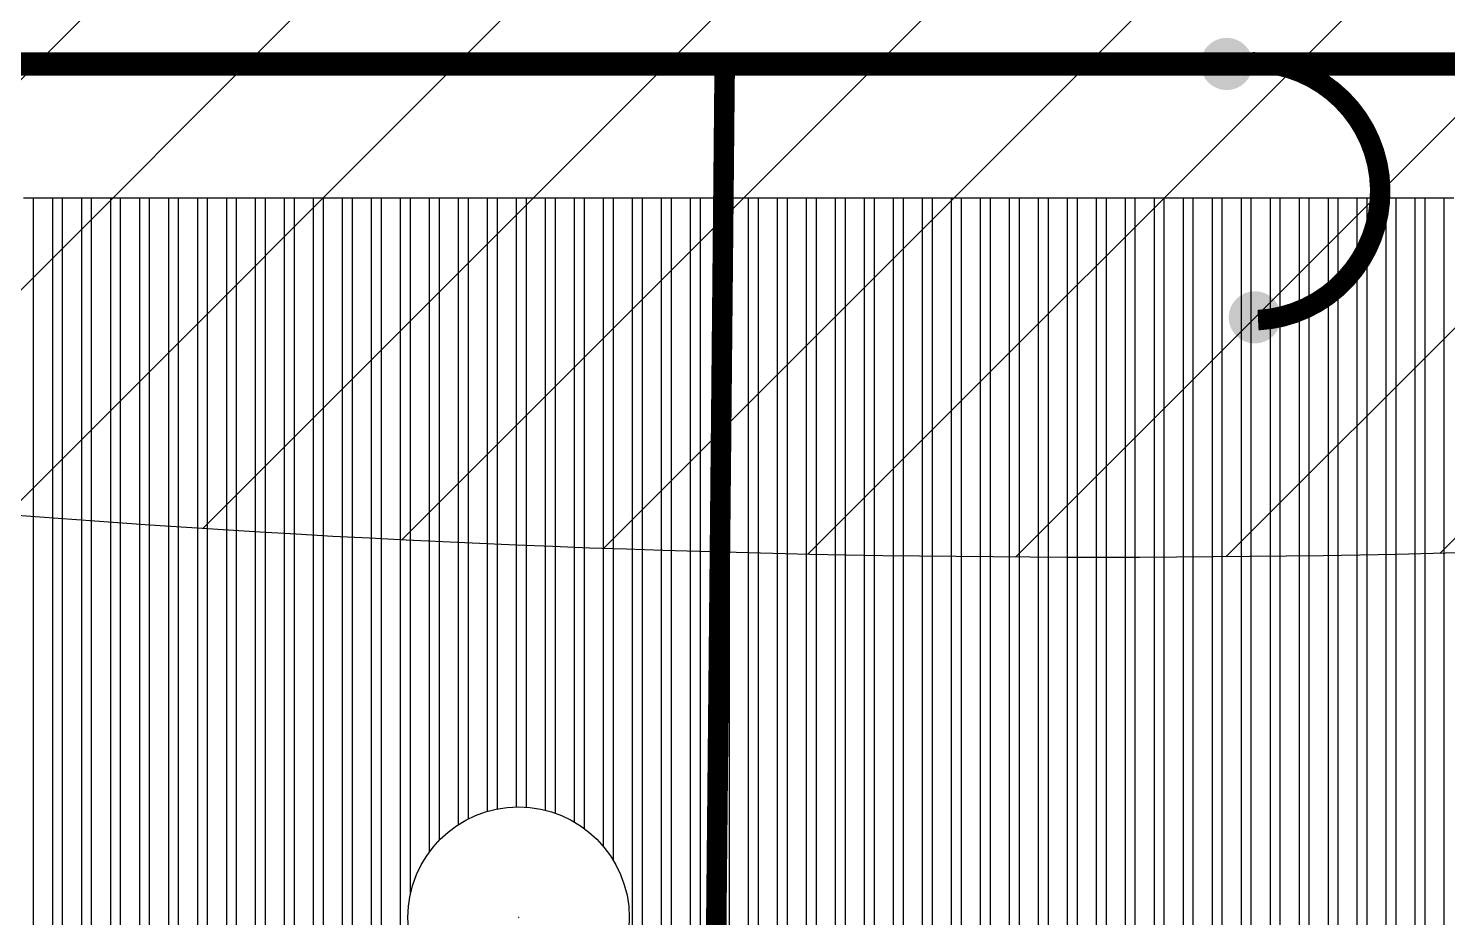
# Model space of a CAD drawing. Header units: millimetres. Extents: x -107267 to 109426, y -98906 to 83910.
# Drawn here: x -10440 to -7410, y -1918 to -20 of the extents above; entities that cross this region are included whole.
import ezdxf

# ---------------------------------------------------------------- set-up
doc = ezdxf.new("R2010")
doc.units = ezdxf.units.MM
doc.linetypes.add('ACAD_ISO10W100', pattern=[18, 12, -3, 0, -3])
doc.linetypes.add('HIDDEN2', pattern=[0.1875, 0.125, -0.0625])
doc.layers.add('00 - ZONA DE PROTEÇÃO', color=4, linetype='Continuous')
doc.layers.add('Top (Plan) View-MISC', color=7, linetype='Continuous')
doc.layers.add('000-M3G-MALHA NOVA', color=5, linetype='ACAD_ISO10W100', lineweight=0)
doc.layers.add('00_SPDA_captacao_novo', color=5, linetype='Continuous', lineweight=9)

# ---------------------------------------------------------------- blocks, each defined once
blk = doc.blocks.new('*U481')
at = {"layer": 'Top (Plan) View-MISC', "color": 0, "linetype": 'ByBlock', "lineweight": -2}
for p, q in [((-10429.8, -381.9), (-10389.1, -381.9)), ((-10367.9, -381.9), (-10327.2, -381.9)), ((-10306, -381.9), (-10265.3, -381.9)), ((-10244.1, -381.9), (-10203.4, -381.9)), ((-10182.2, -381.9), (-10141.5, -381.9)), ((-10120.3, -381.9), (-10079.6, -381.9)), ((-10058.4, -381.9), (-10017.7, -381.9)), ((-9996.5, -381.9), (-9955.8, -381.9)), ((-9934.6, -381.9), (-9893.9, -381.9)), ((-9872.7, -381.9), (-9832, -381.9)), ((-9810.8, -381.9), (-9770.1, -381.9)), ((-9748.9, -381.9), (-9708.2, -381.9)), ((-9687, -381.9), (-9646.3, -381.9)), ((-9625.1, -381.9), (-9584.4, -381.9)), ((-9563.2, -381.9), (-9522.5, -381.9)), ((-9501.3, -381.9), (-9460.6, -381.9)), ((-9439.4, -381.9), (-9398.7, -381.9)), ((-9377.5, -381.9), (-9336.8, -381.9)), ((-9315.6, -381.9), (-9274.9, -381.9)), ((-9253.7, -381.9), (-9213, -381.9)), ((-9191.8, -381.9), (-9151.1, -381.9)), ((-9129.9, -381.9), (-9089.2, -381.9)), ((-9068, -381.9), (-9027.3, -381.9)), ((-9006.1, -381.9), (-8965.4, -381.9)), ((-8944.2, -381.9), (-8903.5, -381.9)), ((-8882.3, -381.9), (-8841.6, -381.9)), ((-8820.4, -381.9), (-8779.7, -381.9)), ((-8758.5, -381.9), (-8717.8, -381.9)), ((-8696.6, -381.9), (-8655.9, -381.9)), ((-8634.7, -381.9), (-8594, -381.9)), ((-8572.8, -381.9), (-8532.1, -381.9)), ((-8510.9, -381.9), (-8470.2, -381.9)), ((-8449, -381.9), (-8408.3, -381.9)), ((-8387.1, -381.9), (-8346.4, -381.9)), ((-8325.2, -381.9), (-8284.5, -381.9)), ((-8263.3, -381.9), (-8222.6, -381.9)), ((-8201.4, -381.9), (-8160.7, -381.9)), ((-8139.5, -381.9), (-8098.8, -381.9)), ((-8077.6, -381.9), (-8036.9, -381.9)), ((-8015.7, -381.9), (-7975, -381.9)), ((-7953.8, -381.9), (-7913.1, -381.9)), ((-7891.9, -381.9), (-7851.2, -381.9)), ((-7830, -381.9), (-7789.3, -381.9)), ((-7768.1, -381.9), (-7727.4, -381.9)), ((-7706.2, -381.9), (-7665.5, -381.9)), ((-7644.3, -381.9), (-7603.6, -381.9)), ((-7582.4, -381.9), (-7541.7, -381.9)), ((-7520.5, -381.9), (-7479.8, -381.9)), ((-7458.6, -381.9), (-7417.9, -381.9))]:
    blk.add_line(p, q, dxfattribs=at)
blk = doc.blocks.new('*U482')
at = {"layer": 'Top (Plan) View-MISC', "color": 0, "linetype": 'ByBlock', "lineweight": -2}
for p, q in [((-10429.8, -381.9), (-10389.1, -381.9)), ((-10367.9, -381.9), (-10327.2, -381.9)), ((-10306, -381.9), (-10265.3, -381.9)), ((-10244.1, -381.9), (-10203.4, -381.9)), ((-10182.2, -381.9), (-10141.5, -381.9)), ((-10120.3, -381.9), (-10079.6, -381.9)), ((-10058.4, -381.9), (-10017.7, -381.9)), ((-9996.5, -381.9), (-9955.8, -381.9)), ((-9934.6, -381.9), (-9893.9, -381.9)), ((-9872.7, -381.9), (-9832, -381.9)), ((-9810.8, -381.9), (-9770.1, -381.9)), ((-9748.9, -381.9), (-9708.2, -381.9)), ((-9687, -381.9), (-9646.3, -381.9)), ((-9625.1, -381.9), (-9584.4, -381.9)), ((-9563.2, -381.9), (-9522.5, -381.9)), ((-9501.3, -381.9), (-9460.6, -381.9)), ((-9439.4, -381.9), (-9398.7, -381.9)), ((-9377.5, -381.9), (-9336.8, -381.9)), ((-9315.6, -381.9), (-9274.9, -381.9)), ((-9253.7, -381.9), (-9213, -381.9)), ((-9191.8, -381.9), (-9151.1, -381.9)), ((-9129.9, -381.9), (-9089.2, -381.9)), ((-9068, -381.9), (-9027.3, -381.9)), ((-9006.1, -381.9), (-8965.4, -381.9)), ((-8944.2, -381.9), (-8903.5, -381.9)), ((-8882.3, -381.9), (-8841.6, -381.9)), ((-8820.4, -381.9), (-8779.7, -381.9)), ((-8758.5, -381.9), (-8717.8, -381.9)), ((-8696.6, -381.9), (-8655.9, -381.9)), ((-8634.7, -381.9), (-8594, -381.9)), ((-8572.8, -381.9), (-8532.1, -381.9)), ((-8510.9, -381.9), (-8470.2, -381.9)), ((-8449, -381.9), (-8408.3, -381.9)), ((-8387.1, -381.9), (-8346.4, -381.9)), ((-8325.2, -381.9), (-8284.5, -381.9)), ((-8263.3, -381.9), (-8222.6, -381.9)), ((-8201.4, -381.9), (-8160.7, -381.9)), ((-8139.5, -381.9), (-8098.8, -381.9)), ((-8077.6, -381.9), (-8036.9, -381.9)), ((-8015.7, -381.9), (-7975, -381.9)), ((-7953.8, -381.9), (-7913.1, -381.9)), ((-7891.9, -381.9), (-7851.2, -381.9)), ((-7830, -381.9), (-7789.3, -381.9)), ((-7768.1, -381.9), (-7727.4, -381.9)), ((-7706.2, -381.9), (-7665.5, -381.9)), ((-7644.3, -381.9), (-7603.6, -381.9)), ((-7582.4, -381.9), (-7541.7, -381.9)), ((-7520.5, -381.9), (-7479.8, -381.9)), ((-7458.6, -381.9), (-7417.9, -381.9))]:
    blk.add_line(p, q, dxfattribs=at)
blk = doc.blocks.new('*U982')
at = {"layer": 'Top (Plan) View-MISC', "color": 0, "linetype": 'ByBlock', "lineweight": -2}
for q in [(-7417.9, -7621.9), (-7396.7, -381.9)]:
    blk.add_line((-7417.9, -381.9), q, dxfattribs=at)
blk = doc.blocks.new('*U983')
at = {"layer": 'Top (Plan) View-MISC', "color": 0, "linetype": 'ByBlock', "lineweight": -2}
for p, q in [((-7479.8, -381.9), (-7479.8, -7621.9)), ((-7479.8, -381.9), (-7458.6, -381.9)), ((-7458.6, -381.9), (-7458.6, -7621.9))]:
    blk.add_line(p, q, dxfattribs=at)
blk = doc.blocks.new('*U984')
at = {"layer": 'Top (Plan) View-MISC', "color": 0, "linetype": 'ByBlock', "lineweight": -2}
for p, q in [((-7541.7, -381.9), (-7541.7, -7621.9)), ((-7541.7, -381.9), (-7520.5, -381.9)), ((-7520.5, -381.9), (-7520.5, -7621.9))]:
    blk.add_line(p, q, dxfattribs=at)
blk = doc.blocks.new('*U985')
at = {"layer": 'Top (Plan) View-MISC', "color": 0, "linetype": 'ByBlock', "lineweight": -2}
for p, q in [((-7603.6, -381.9), (-7603.6, -7621.9)), ((-7603.6, -381.9), (-7582.4, -381.9)), ((-7582.4, -381.9), (-7582.4, -7621.9))]:
    blk.add_line(p, q, dxfattribs=at)
blk = doc.blocks.new('*U986')
at = {"layer": 'Top (Plan) View-MISC', "color": 0, "linetype": 'ByBlock', "lineweight": -2}
for p, q in [((-7665.5, -381.9), (-7665.5, -7621.9)), ((-7665.5, -381.9), (-7644.3, -381.9)), ((-7644.3, -381.9), (-7644.3, -7621.9))]:
    blk.add_line(p, q, dxfattribs=at)
blk = doc.blocks.new('*U987')
at = {"layer": 'Top (Plan) View-MISC', "color": 0, "linetype": 'ByBlock', "lineweight": -2}
for p, q in [((-7727.4, -381.9), (-7727.4, -7621.9)), ((-7727.4, -381.9), (-7706.2, -381.9)), ((-7706.2, -381.9), (-7706.2, -7621.9))]:
    blk.add_line(p, q, dxfattribs=at)
blk = doc.blocks.new('*U988')
at = {"layer": 'Top (Plan) View-MISC', "color": 0, "linetype": 'ByBlock', "lineweight": -2}
for p, q in [((-7789.3, -381.9), (-7789.3, -7621.9)), ((-7789.3, -381.9), (-7768.1, -381.9)), ((-7768.1, -381.9), (-7768.1, -7621.9))]:
    blk.add_line(p, q, dxfattribs=at)
blk = doc.blocks.new('*U989')
at = {"layer": 'Top (Plan) View-MISC', "color": 0, "linetype": 'ByBlock', "lineweight": -2}
for p, q in [((-7851.2, -381.9), (-7851.2, -7621.9)), ((-7851.2, -381.9), (-7830, -381.9)), ((-7830, -381.9), (-7830, -7621.9))]:
    blk.add_line(p, q, dxfattribs=at)
blk = doc.blocks.new('*U990')
at = {"layer": 'Top (Plan) View-MISC', "color": 0, "linetype": 'ByBlock', "lineweight": -2}
for p, q in [((-7913.1, -381.9), (-7913.1, -7621.9)), ((-7913.1, -381.9), (-7891.9, -381.9)), ((-7891.9, -381.9), (-7891.9, -7621.9))]:
    blk.add_line(p, q, dxfattribs=at)
blk = doc.blocks.new('*U991')
at = {"layer": 'Top (Plan) View-MISC', "color": 0, "linetype": 'ByBlock', "lineweight": -2}
for p, q in [((-7975, -381.9), (-7975, -7621.9)), ((-7975, -381.9), (-7953.8, -381.9)), ((-7953.8, -381.9), (-7953.8, -7621.9))]:
    blk.add_line(p, q, dxfattribs=at)
blk = doc.blocks.new('*U992')
at = {"layer": 'Top (Plan) View-MISC', "color": 0, "linetype": 'ByBlock', "lineweight": -2}
for p, q in [((-8036.9, -381.9), (-8036.9, -7621.9)), ((-8036.9, -381.9), (-8015.7, -381.9)), ((-8015.7, -381.9), (-8015.7, -7621.9))]:
    blk.add_line(p, q, dxfattribs=at)
blk = doc.blocks.new('*U993')
at = {"layer": 'Top (Plan) View-MISC', "color": 0, "linetype": 'ByBlock', "lineweight": -2}
for p, q in [((-8098.8, -381.9), (-8098.8, -7621.9)), ((-8098.8, -381.9), (-8077.6, -381.9)), ((-8077.6, -381.9), (-8077.6, -7621.9))]:
    blk.add_line(p, q, dxfattribs=at)
blk = doc.blocks.new('*U994')
at = {"layer": 'Top (Plan) View-MISC', "color": 0, "linetype": 'ByBlock', "lineweight": -2}
for p, q in [((-8160.7, -381.9), (-8160.7, -7621.9)), ((-8160.7, -381.9), (-8139.5, -381.9)), ((-8139.5, -381.9), (-8139.5, -7621.9))]:
    blk.add_line(p, q, dxfattribs=at)
blk = doc.blocks.new('*U995')
at = {"layer": 'Top (Plan) View-MISC', "color": 0, "linetype": 'ByBlock', "lineweight": -2}
for p, q in [((-8222.6, -381.9), (-8222.6, -7621.9)), ((-8222.6, -381.9), (-8201.4, -381.9)), ((-8201.4, -381.9), (-8201.4, -7621.9))]:
    blk.add_line(p, q, dxfattribs=at)
blk = doc.blocks.new('*U996')
at = {"layer": 'Top (Plan) View-MISC', "color": 0, "linetype": 'ByBlock', "lineweight": -2}
for p, q in [((-8284.5, -381.9), (-8284.5, -7621.9)), ((-8284.5, -381.9), (-8263.3, -381.9)), ((-8263.3, -381.9), (-8263.3, -7621.9))]:
    blk.add_line(p, q, dxfattribs=at)
blk = doc.blocks.new('*U997')
at = {"layer": 'Top (Plan) View-MISC', "color": 0, "linetype": 'ByBlock', "lineweight": -2}
for p, q in [((-8346.4, -381.9), (-8346.4, -7621.9)), ((-8346.4, -381.9), (-8325.2, -381.9)), ((-8325.2, -381.9), (-8325.2, -7621.9))]:
    blk.add_line(p, q, dxfattribs=at)
blk = doc.blocks.new('*U998')
at = {"layer": 'Top (Plan) View-MISC', "color": 0, "linetype": 'ByBlock', "lineweight": -2}
for p, q in [((-8408.3, -381.9), (-8408.3, -7621.9)), ((-8408.3, -381.9), (-8387.1, -381.9)), ((-8387.1, -381.9), (-8387.1, -7621.9))]:
    blk.add_line(p, q, dxfattribs=at)
blk = doc.blocks.new('*U999')
at = {"layer": 'Top (Plan) View-MISC', "color": 0, "linetype": 'ByBlock', "lineweight": -2}
for p, q in [((-8470.2, -381.9), (-8470.2, -7621.9)), ((-8470.2, -381.9), (-8449, -381.9)), ((-8449, -381.9), (-8449, -7621.9))]:
    blk.add_line(p, q, dxfattribs=at)
blk = doc.blocks.new('*U1000')
at = {"layer": 'Top (Plan) View-MISC', "color": 0, "linetype": 'ByBlock', "lineweight": -2}
for p, q in [((-8532.1, -381.9), (-8532.1, -7621.9)), ((-8532.1, -381.9), (-8510.9, -381.9)), ((-8510.9, -381.9), (-8510.9, -7621.9))]:
    blk.add_line(p, q, dxfattribs=at)
blk = doc.blocks.new('*U1001')
at = {"layer": 'Top (Plan) View-MISC', "color": 0, "linetype": 'ByBlock', "lineweight": -2}
for p, q in [((-8594, -381.9), (-8594, -7621.9)), ((-8594, -381.9), (-8572.8, -381.9)), ((-8572.8, -381.9), (-8572.8, -7621.9))]:
    blk.add_line(p, q, dxfattribs=at)
blk = doc.blocks.new('*U1002')
at = {"layer": 'Top (Plan) View-MISC', "color": 0, "linetype": 'ByBlock', "lineweight": -2}
for p, q in [((-8655.9, -381.9), (-8655.9, -7621.9)), ((-8655.9, -381.9), (-8634.7, -381.9)), ((-8634.7, -381.9), (-8634.7, -7621.9))]:
    blk.add_line(p, q, dxfattribs=at)
blk = doc.blocks.new('*U1003')
at = {"layer": 'Top (Plan) View-MISC', "color": 0, "linetype": 'ByBlock', "lineweight": -2}
for p, q in [((-8717.8, -381.9), (-8717.8, -7621.9)), ((-8717.8, -381.9), (-8696.6, -381.9)), ((-8696.6, -381.9), (-8696.6, -7621.9))]:
    blk.add_line(p, q, dxfattribs=at)
blk = doc.blocks.new('*U1004')
at = {"layer": 'Top (Plan) View-MISC', "color": 0, "linetype": 'ByBlock', "lineweight": -2}
for p, q in [((-8779.7, -381.9), (-8779.7, -7621.9)), ((-8779.7, -381.9), (-8758.5, -381.9)), ((-8758.5, -381.9), (-8758.5, -7621.9))]:
    blk.add_line(p, q, dxfattribs=at)
blk = doc.blocks.new('*U1005')
at = {"layer": 'Top (Plan) View-MISC', "color": 0, "linetype": 'ByBlock', "lineweight": -2}
for p, q in [((-8841.6, -381.9), (-8841.6, -7621.9)), ((-8841.6, -381.9), (-8820.4, -381.9)), ((-8820.4, -381.9), (-8820.4, -7621.9))]:
    blk.add_line(p, q, dxfattribs=at)
blk = doc.blocks.new('*U1006')
at = {"layer": 'Top (Plan) View-MISC', "color": 0, "linetype": 'ByBlock', "lineweight": -2}
for p, q in [((-8903.5, -381.9), (-8903.5, -7621.9)), ((-8903.5, -381.9), (-8882.3, -381.9)), ((-8882.3, -381.9), (-8882.3, -7621.9))]:
    blk.add_line(p, q, dxfattribs=at)
blk = doc.blocks.new('*U1007')
at = {"layer": 'Top (Plan) View-MISC', "color": 0, "linetype": 'ByBlock', "lineweight": -2}
for p, q in [((-8965.4, -381.9), (-8965.4, -7621.9)), ((-8965.4, -381.9), (-8944.2, -381.9)), ((-8944.2, -381.9), (-8944.2, -7621.9))]:
    blk.add_line(p, q, dxfattribs=at)
blk = doc.blocks.new('*U1008')
at = {"layer": 'Top (Plan) View-MISC', "color": 0, "linetype": 'ByBlock', "lineweight": -2}
for p, q in [((-9027.3, -381.9), (-9027.3, -7621.9)), ((-9027.3, -381.9), (-9006.1, -381.9)), ((-9006.1, -381.9), (-9006.1, -7621.9))]:
    blk.add_line(p, q, dxfattribs=at)
blk = doc.blocks.new('*U1009')
at = {"layer": 'Top (Plan) View-MISC', "color": 0, "linetype": 'ByBlock', "lineweight": -2}
for p, q in [((-9089.2, -381.9), (-9089.2, -7621.9)), ((-9089.2, -381.9), (-9068, -381.9)), ((-9068, -381.9), (-9068, -7621.9))]:
    blk.add_line(p, q, dxfattribs=at)
blk = doc.blocks.new('*U1010')
at = {"layer": 'Top (Plan) View-MISC', "color": 0, "linetype": 'ByBlock', "lineweight": -2}
for p, q in [((-9151.1, -381.9), (-9151.1, -2233.7)), ((-9151.1, -381.9), (-9129.9, -381.9)), ((-9129.9, -381.9), (-9129.9, -2233.7))]:
    blk.add_line(p, q, dxfattribs=at)
blk = doc.blocks.new('*U1011')
at = {"layer": 'Top (Plan) View-MISC', "color": 0, "linetype": 'ByBlock', "lineweight": -2}
for p, q in [((-9213, -381.9), (-9213, -1766)), ((-9213, -381.9), (-9191.8, -381.9)), ((-9191.8, -381.9), (-9191.8, -1795.5))]:
    blk.add_line(p, q, dxfattribs=at)
blk = doc.blocks.new('*U1012')
at = {"layer": 'Top (Plan) View-MISC', "color": 0, "linetype": 'ByBlock', "lineweight": -2}
for p, q in [((-9274.9, -381.9), (-9274.9, -1714)), ((-9274.9, -381.9), (-9253.7, -381.9)), ((-9253.7, -381.9), (-9253.7, -1727.9))]:
    blk.add_line(p, q, dxfattribs=at)
blk = doc.blocks.new('*U1013')
at = {"layer": 'Top (Plan) View-MISC', "color": 0, "linetype": 'ByBlock', "lineweight": -2}
for p, q in [((-9336.8, -381.9), (-9336.8, -1688.9)), ((-9336.8, -381.9), (-9315.6, -381.9)), ((-9315.6, -381.9), (-9315.6, -1695.2))]:
    blk.add_line(p, q, dxfattribs=at)
blk = doc.blocks.new('*U1014')
at = {"layer": 'Top (Plan) View-MISC', "color": 0, "linetype": 'ByBlock', "lineweight": -2}
for p, q in [((-9398.7, -381.9), (-9398.7, -1682)), ((-9398.7, -381.9), (-9377.5, -381.9)), ((-9377.5, -381.9), (-9377.5, -1682.5))]:
    blk.add_line(p, q, dxfattribs=at)
blk = doc.blocks.new('*U1015')
at = {"layer": 'Top (Plan) View-MISC', "color": 0, "linetype": 'ByBlock', "lineweight": -2}
for p, q in [((-9460.6, -381.9), (-9460.6, -1691.6)), ((-9460.6, -381.9), (-9439.4, -381.9)), ((-9439.4, -381.9), (-9439.4, -1686.4))]:
    blk.add_line(p, q, dxfattribs=at)
blk = doc.blocks.new('*U1016')
at = {"layer": 'Top (Plan) View-MISC', "color": 0, "linetype": 'ByBlock', "lineweight": -2}
for p, q in [((-9522.5, -381.9), (-9522.5, -1720.1)), ((-9522.5, -381.9), (-9501.3, -381.9)), ((-9501.3, -381.9), (-9501.3, -1707.8))]:
    blk.add_line(p, q, dxfattribs=at)
blk = doc.blocks.new('*U1017')
at = {"layer": 'Top (Plan) View-MISC', "color": 0, "linetype": 'ByBlock', "lineweight": -2}
for p, q in [((-9584.4, -381.9), (-9584.4, -1778.6)), ((-9584.4, -381.9), (-9563.2, -381.9)), ((-9563.2, -381.9), (-9563.2, -1753.5))]:
    blk.add_line(p, q, dxfattribs=at)
blk = doc.blocks.new('*U1018')
at = {"layer": 'Top (Plan) View-MISC', "color": 0, "linetype": 'ByBlock', "lineweight": -2}
for p, q in [((-9646.3, -381.9), (-9646.3, -7621.9)), ((-9646.3, -381.9), (-9625.1, -381.9)), ((-9625.1, -381.9), (-9625.1, -1869.7))]:
    blk.add_line(p, q, dxfattribs=at)
blk = doc.blocks.new('*U1019')
at = {"layer": 'Top (Plan) View-MISC', "color": 0, "linetype": 'ByBlock', "lineweight": -2}
for p, q in [((-9708.2, -381.9), (-9708.2, -7621.9)), ((-9708.2, -381.9), (-9687, -381.9)), ((-9687, -381.9), (-9687, -7621.9))]:
    blk.add_line(p, q, dxfattribs=at)
blk = doc.blocks.new('*U1020')
at = {"layer": 'Top (Plan) View-MISC', "color": 0, "linetype": 'ByBlock', "lineweight": -2}
for p, q in [((-9770.1, -381.9), (-9770.1, -7621.9)), ((-9770.1, -381.9), (-9748.9, -381.9)), ((-9748.9, -381.9), (-9748.9, -7621.9))]:
    blk.add_line(p, q, dxfattribs=at)
blk = doc.blocks.new('*U1021')
at = {"layer": 'Top (Plan) View-MISC', "color": 0, "linetype": 'ByBlock', "lineweight": -2}
for p, q in [((-9832, -381.9), (-9832, -7621.9)), ((-9832, -381.9), (-9810.8, -381.9)), ((-9810.8, -381.9), (-9810.8, -7621.9))]:
    blk.add_line(p, q, dxfattribs=at)
blk = doc.blocks.new('*U1022')
at = {"layer": 'Top (Plan) View-MISC', "color": 0, "linetype": 'ByBlock', "lineweight": -2}
for p, q in [((-9893.9, -381.9), (-9893.9, -7621.9)), ((-9893.9, -381.9), (-9872.7, -381.9)), ((-9872.7, -381.9), (-9872.7, -7621.9))]:
    blk.add_line(p, q, dxfattribs=at)
blk = doc.blocks.new('*U1023')
at = {"layer": 'Top (Plan) View-MISC', "color": 0, "linetype": 'ByBlock', "lineweight": -2}
for p, q in [((-9955.8, -381.9), (-9955.8, -7621.9)), ((-9955.8, -381.9), (-9934.6, -381.9)), ((-9934.6, -381.9), (-9934.6, -7621.9))]:
    blk.add_line(p, q, dxfattribs=at)
blk = doc.blocks.new('*U1024')
at = {"layer": 'Top (Plan) View-MISC', "color": 0, "linetype": 'ByBlock', "lineweight": -2}
for p, q in [((-10017.7, -381.9), (-10017.7, -7621.9)), ((-10017.7, -381.9), (-9996.5, -381.9)), ((-9996.5, -381.9), (-9996.5, -7621.9))]:
    blk.add_line(p, q, dxfattribs=at)
blk = doc.blocks.new('*U1025')
at = {"layer": 'Top (Plan) View-MISC', "color": 0, "linetype": 'ByBlock', "lineweight": -2}
for p, q in [((-10079.6, -381.9), (-10079.6, -7621.9)), ((-10079.6, -381.9), (-10058.4, -381.9)), ((-10058.4, -381.9), (-10058.4, -7621.9))]:
    blk.add_line(p, q, dxfattribs=at)
blk = doc.blocks.new('*U1026')
at = {"layer": 'Top (Plan) View-MISC', "color": 0, "linetype": 'ByBlock', "lineweight": -2}
for p, q in [((-10141.5, -381.9), (-10141.5, -7621.9)), ((-10141.5, -381.9), (-10120.3, -381.9)), ((-10120.3, -381.9), (-10120.3, -7621.9))]:
    blk.add_line(p, q, dxfattribs=at)
blk = doc.blocks.new('*U1027')
at = {"layer": 'Top (Plan) View-MISC', "color": 0, "linetype": 'ByBlock', "lineweight": -2}
for p, q in [((-10203.4, -381.9), (-10203.4, -7621.9)), ((-10203.4, -381.9), (-10182.2, -381.9)), ((-10182.2, -381.9), (-10182.2, -7621.9))]:
    blk.add_line(p, q, dxfattribs=at)
blk = doc.blocks.new('*U1028')
at = {"layer": 'Top (Plan) View-MISC', "color": 0, "linetype": 'ByBlock', "lineweight": -2}
for p, q in [((-10265.3, -381.9), (-10265.3, -7621.9)), ((-10265.3, -381.9), (-10244.1, -381.9)), ((-10244.1, -381.9), (-10244.1, -7621.9))]:
    blk.add_line(p, q, dxfattribs=at)
blk = doc.blocks.new('*U1029')
at = {"layer": 'Top (Plan) View-MISC', "color": 0, "linetype": 'ByBlock', "lineweight": -2}
for p, q in [((-10327.2, -381.9), (-10327.2, -7621.9)), ((-10327.2, -381.9), (-10306, -381.9)), ((-10306, -381.9), (-10306, -7621.9))]:
    blk.add_line(p, q, dxfattribs=at)
blk = doc.blocks.new('*U1030')
at = {"layer": 'Top (Plan) View-MISC', "color": 0, "linetype": 'ByBlock', "lineweight": -2}
for p, q in [((-10389.1, -381.9), (-10389.1, -7621.9)), ((-10389.1, -381.9), (-10367.9, -381.9)), ((-10367.9, -381.9), (-10367.9, -7621.9))]:
    blk.add_line(p, q, dxfattribs=at)
blk = doc.blocks.new('*U1031')
at = {"layer": 'Top (Plan) View-MISC', "color": 0, "linetype": 'ByBlock', "lineweight": -2}
for p, q in [((-10451, -381.9), (-10429.8, -381.9)), ((-10429.8, -381.9), (-10429.8, -7621.9))]:
    blk.add_line(p, q, dxfattribs=at)
blk = doc.blocks.new('*U1133')
at = {"layer": 'Top (Plan) View-MISC', "color": 0, "linetype": 'ByBlock', "lineweight": -2}
blk.add_circle((-9393.8, -1918.3), 236.4, dxfattribs=at)
at = {"layer": 'Top (Plan) View-MISC', "color": 0, "linetype": 'ByBlock', "lineweight": -2, "extrusion": (0, 0, -1)}
blk.add_circle((9393.8, -1918.3), 0.344, dxfattribs=at)

msp = doc.modelspace()

# ---------------------------------------------------------------- hatches: boundary and pattern name
at = {"layer": '00 - ZONA DE PROTEÇÃO'}
h = msp.add_hatch(dxfattribs=at)
h.set_pattern_fill('ANSI31', color=256, scale=100)
h.paths.add_polyline_path([(-13707.5, -10990.4, -0.186516), (-13820.6, -14966.5, 0.414214), (-13179.3, -15607.9, -0.104933), (-3151, -15607.9, -0.09784), (6816.5, -15607.9, -0.097708), (16816.5, -15607.9, -0.143023), (23528.8, -15599.5, 0.414214), (24170.1, -14958.2, -0.142426), (24170.1, -7613.3, -0.10484), (23957.5, 478.5, 0.414214), (23316.2, 1119.8, -0.093557), (16807.7, 577.3, -0.082777), (6855.7, 562.6, -0.082236), (-3141.3, 575.6, -0.08359), (-13132.3, 575.6, -0.101166), (-21195.5, 556.2, 0.414214), (-21836.8, -85.1, -0.113967), (-21836.8, -7622.3, -0.301912), (-21836.8, -10478, 0.414214), (-21195.5, -11119.4, -0.128973)])
h.paths.add_polyline_path([(-20156.9, -9561, 0.142702), (-20481.7, -7424.5, 0.092198), (-20379.7, -831.6, 0.088905), (-13141.3, -732.3, 0.083475), (-3150.3, -732.3, 0.082902), (6855.6, -738.1, 0.108059), (16863.1, -739.3, 0.098139), (22506.3, -522.8, 0.085608), (22847, -7584.3, 0.113812), (22635.2, -14069.1, 0.112262), (16761.1, -14291.3, 0.092477), (6816.6, -14301.6, 0.093024), (-3142, -14299.9, 0.090083), (-12232.6, -14126.3, 0.160127), (-12766.5, -9913.6, 0.116887)], flags=16)
at = {"layer": '00_SPDA_captacao_novo', "linetype": 'HIDDEN2', "lineweight": -2, "ltscale": 2750}
h = msp.add_hatch(color=256, dxfattribs=at)
h.dxf.hatch_style = 1
edge = h.paths.add_edge_path()
edge.add_arc((-7881.8, -95.9), 55.8, 270, 630, ccw=False)
h = msp.add_hatch(color=256, dxfattribs=at)
h.dxf.hatch_style = 1
edge = h.paths.add_edge_path()
edge.add_arc((-7821.7, -636.9), 55.8, 270, 630, ccw=False)

# ---------------------------------------------------------------- linework, layer by layer
at = {"layer": '00 - ZONA DE PROTEÇÃO', "elevation": 6590}
msp.add_lwpolyline([(-20379.7, -831.6, -0.092198), (-20481.7, -7424.5, -0.142702), (-20156.9, -9561, -0.116887), (-12766.5, -9913.6, -0.160127), (-12232.6, -14126.3, -0.090083), (-3142, -14299.9, -0.093024), (6816.6, -14301.6, -0.092477), (16761.1, -14291.3, -0.112262), (22635.2, -14069.1, -0.113812), (22847, -7584.3, -0.085608), (22506.3, -522.8, -0.098139), (16863.1, -739.3, -0.108059), (6855.6, -738.1, -0.082902), (-3150.3, -732.3, -0.083475), (-13141.3, -732.3, -0.088905)], format="xyb", close=True, dxfattribs=at)
at = {"layer": '000-M3G-MALHA NOVA', "ltscale": 0.5, "const_width": 50}
msp.add_lwpolyline([(-21305, -95.6), (23538.6, -97.6), (23547.6, -14971.9), (23207.9, -14971.9), (-13075, -14971.9), (-13130.7, -14971.9), (-13295, -14971.9), (-13295, -10508.5), (-13295, -10455), (-21305, -10455), (-21305, -95.6)], close=True, dxfattribs=at)
at = {"layer": '00_SPDA_captacao_novo', "linetype": 'HIDDEN2', "lineweight": -2, "ltscale": 2750, "const_width": 43.8}
msp.add_lwpolyline([(-8953.6, -96.1), (-8975.5, -2325.5)], dxfattribs=at)
at = {"layer": '00_SPDA_captacao_novo', "linetype": 'HIDDEN2', "lineweight": -2, "ltscale": 2750, "const_width": 43.8, "elevation": 5647.8}
msp.add_lwpolyline([(-7826.3, -92.4, -0.968586), (-7814.9, -642.8, -1)], format="xyb", dxfattribs=at)

# ---------------------------------------------------------------- block references
at = {"layer": 'Top (Plan) View-MISC'}
for name in ['*U482', '*U481', '*U1031', '*U1030', '*U1029', '*U1028', '*U1027', '*U1026', '*U1025', '*U1024', '*U1023', '*U1022', '*U1021', '*U1020', '*U1019', '*U1018', '*U1017', '*U1016', '*U1015', '*U1014', '*U1013', '*U1012', '*U1011', '*U1010', '*U1009', '*U1008', '*U1007', '*U1006', '*U1005', '*U1004', '*U1003', '*U1002', '*U1001', '*U1000', '*U999', '*U998', '*U997', '*U996', '*U995', '*U994', '*U993', '*U992', '*U991', '*U990', '*U989', '*U988', '*U987', '*U986', '*U985', '*U984', '*U983', '*U982', '*U1133']:
    msp.add_blockref(name, (0, 0), dxfattribs=at)

doc.saveas('drawing.dxf')
